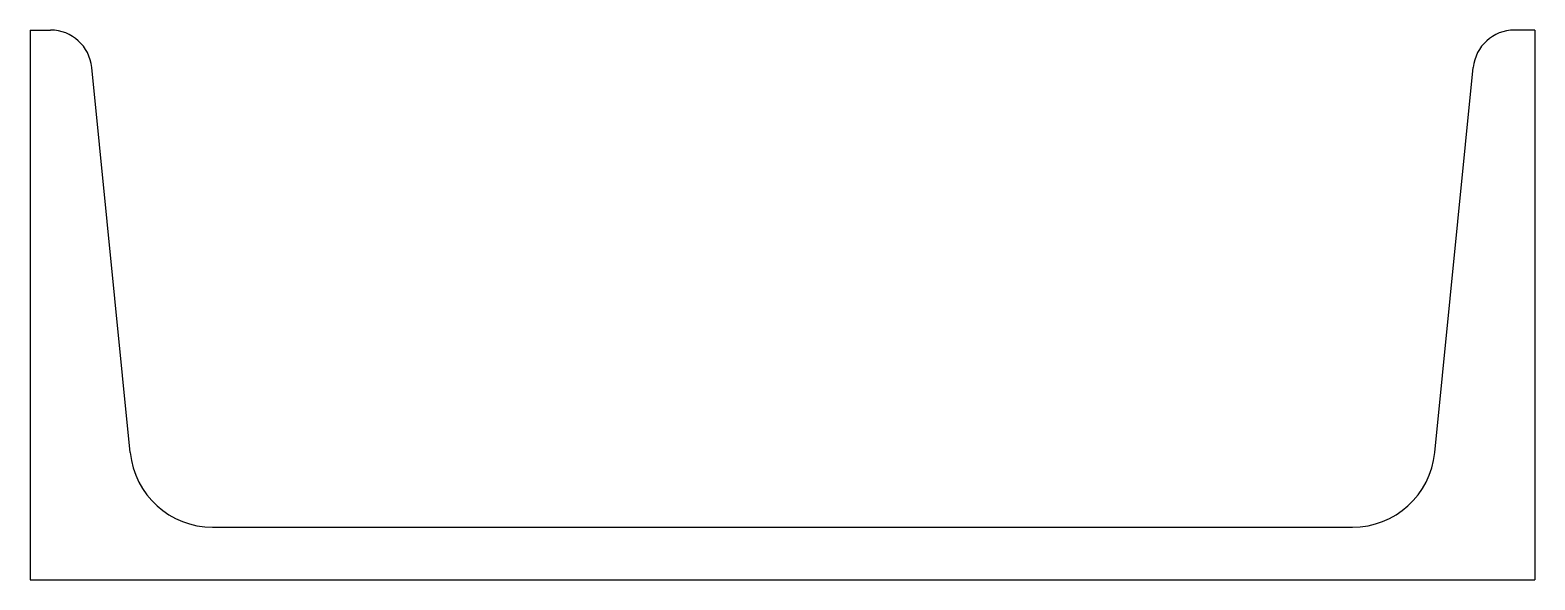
# Model space of a CAD drawing. Header units: metres. Extents: x 0 to 200, y 0 to 73.
import ezdxf

# ---------------------------------------------------------------- set-up
doc = ezdxf.new("R2010")
doc.units = ezdxf.units.M

msp = doc.modelspace()

# ---------------------------------------------------------------- linework, layer by layer
for p, q in [((0, 73), (0, 0)), ((0, 73), (2.72, 73)), ((200, 73), (197.28, 73)), ((200, 73), (200, 0)), ((13.31, 16.91), (8.2, 68.05)), ((186.69, 16.91), (191.8, 68.05)), ((24.25, 7), (175.75, 7)), ((0, 0), (200, 0))]:
    msp.add_line(p, q)
for centre, radius, start, end in [((2.72, 67.5), 5.5, 5.71, 90), ((197.28, 67.5), 5.5, 90, 174.29), ((24.25, 18), 11, 185.71, 270), ((175.75, 18), 11, 270, 354.29)]:
    msp.add_arc(centre, radius, start, end)

doc.saveas('drawing.dxf')
